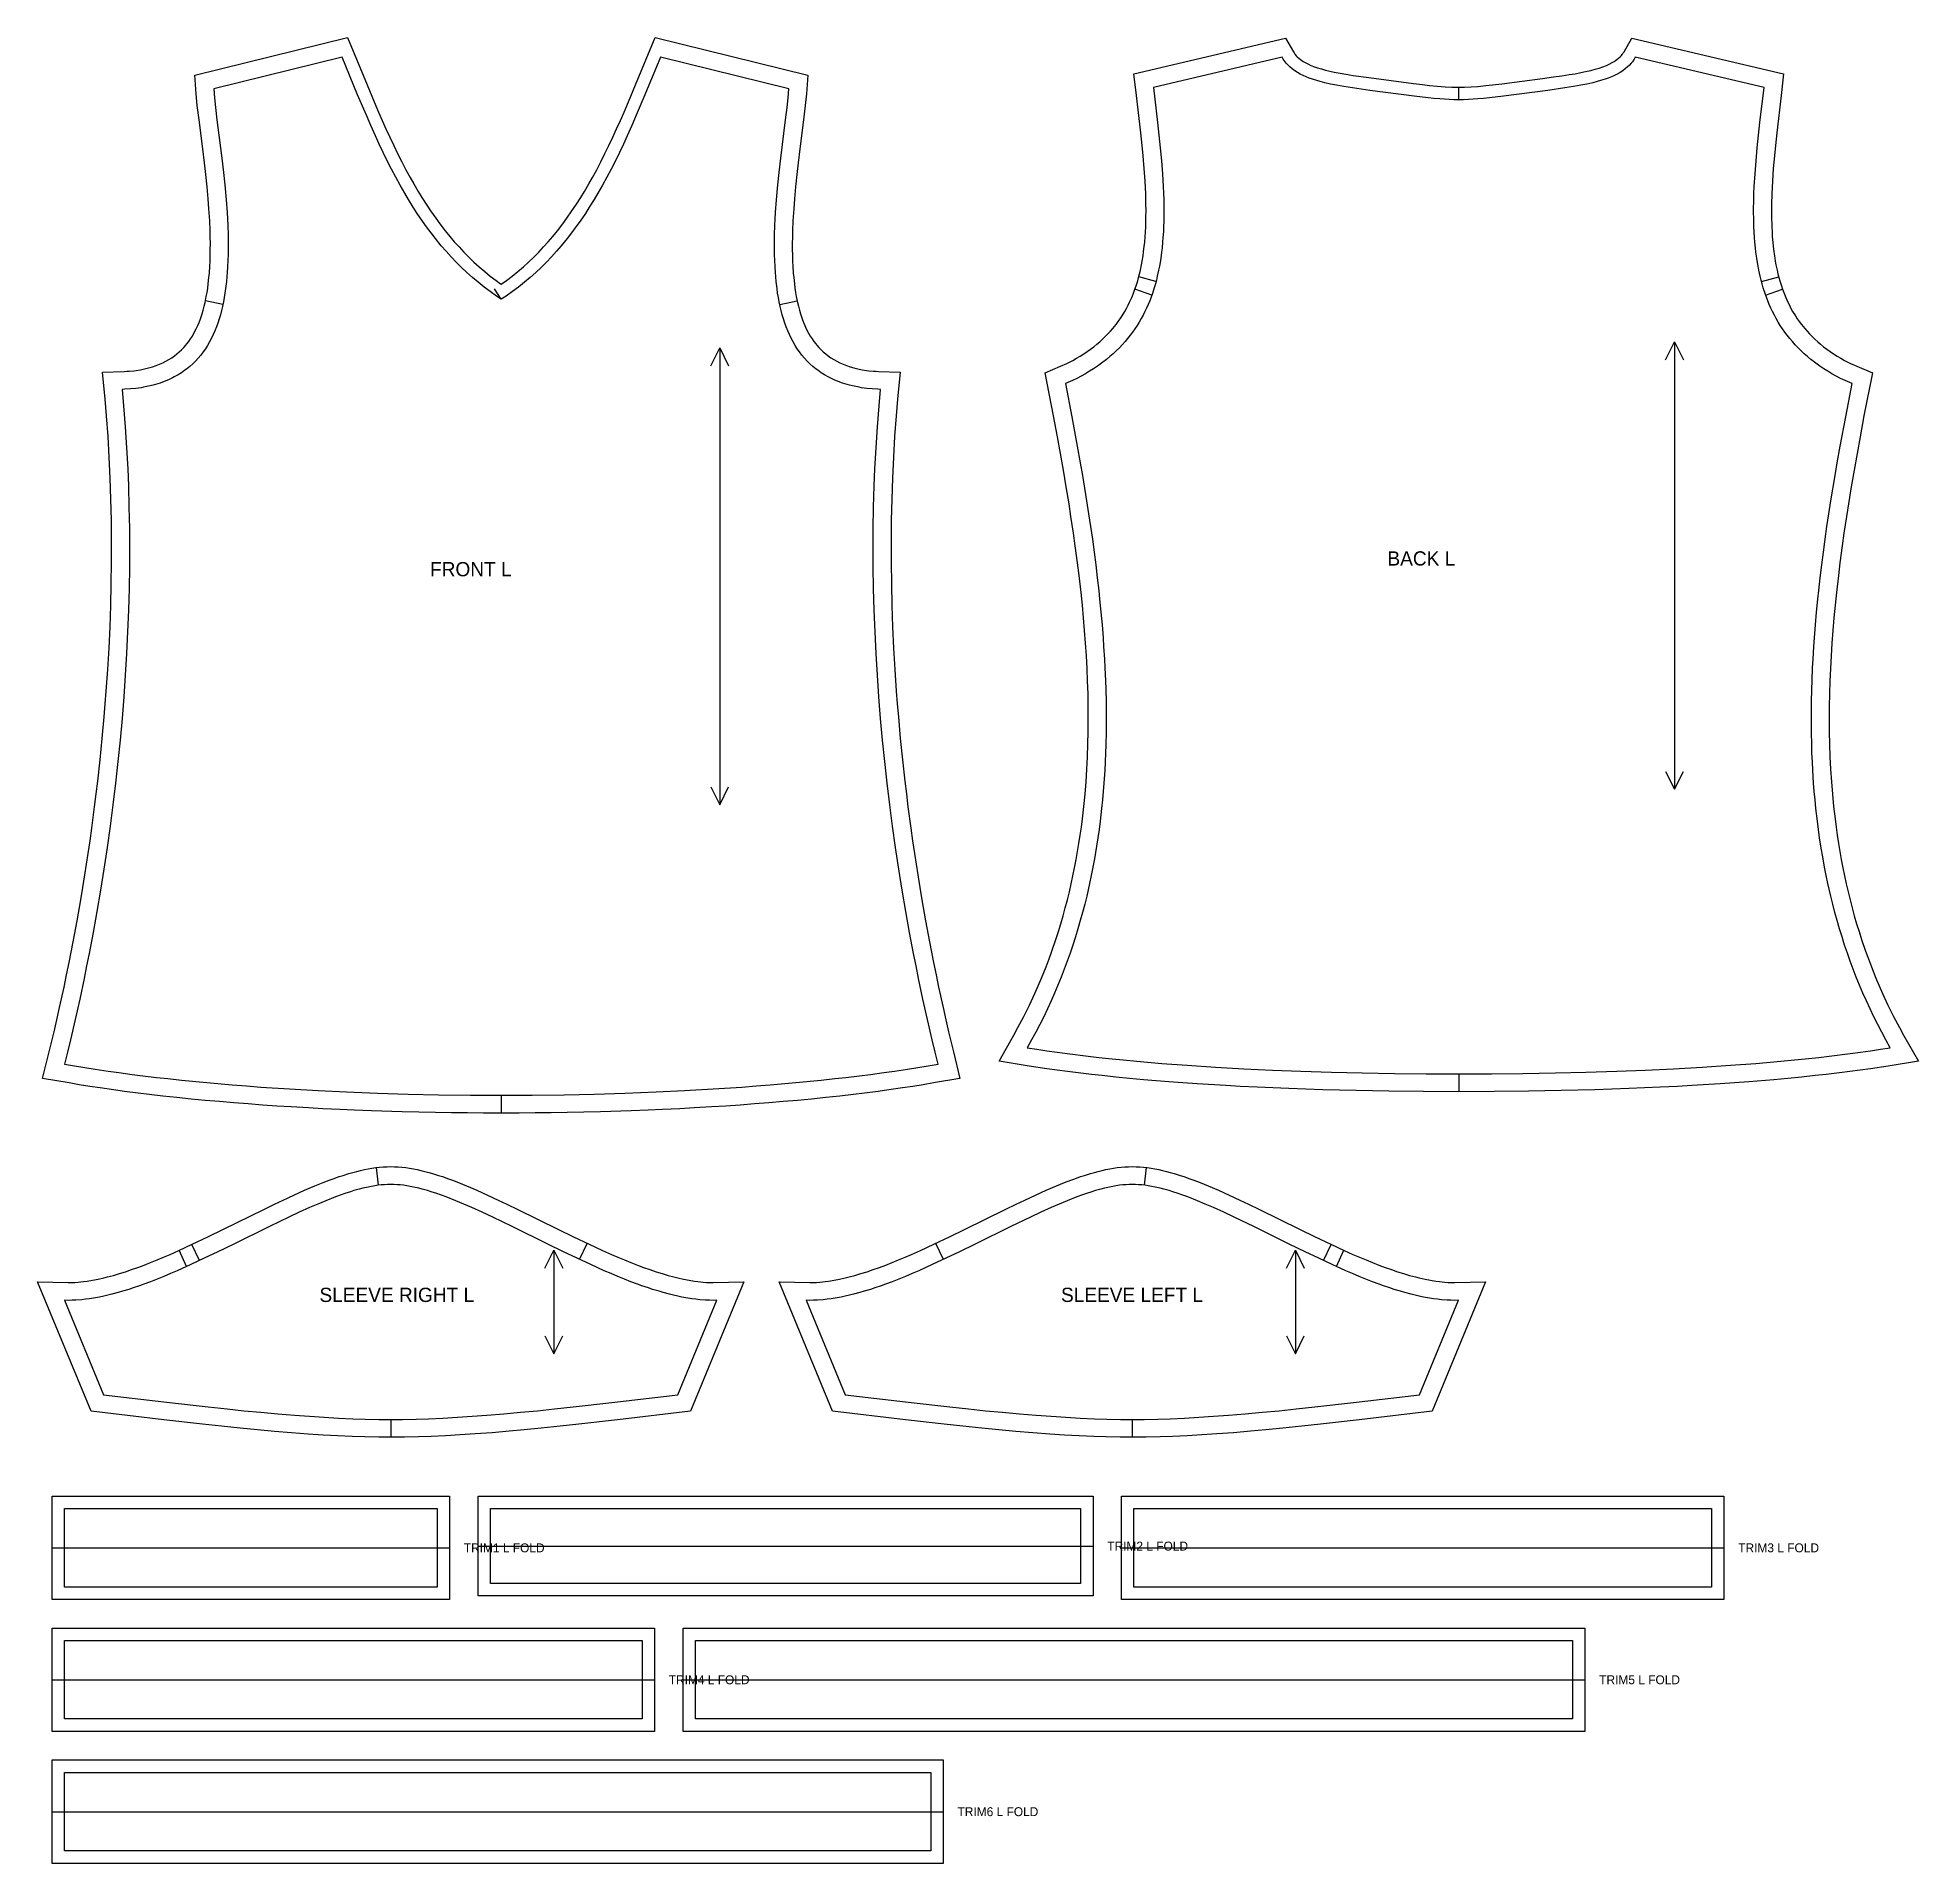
# Model space of a CAD drawing. Extents: x 20 to 1075, y 28 to 1052.
import ezdxf

# ---------------------------------------------------------------- set-up
doc = ezdxf.new("R2010")
doc.units = 0
for name, color, linetype in [('CUT', 7, 'CONTINUOUS'), ('FOLD', 6, 'CONTINUOUS'), ('GRAIN', 3, 'CONTINUOUS'), ('NOTCH', 1, 'CONTINUOUS'), ('SEW', 5, 'CONTINUOUS'), ('TEXT', 2, 'CONTINUOUS')]:
    doc.layers.add(name, color=color, linetype=linetype)

msp = doc.modelspace()

# ---------------------------------------------------------------- linework, layer by layer
at = {"layer": 'CUT'}
for points in [[(280.048, 913.857), (282.987, 915.973), (286.223, 918.442), (289.367, 920.988), (292.421, 923.607), (295.387, 926.296), (298.268, 929.054), (301.066, 931.877), (303.784, 934.764), (306.424, 937.713), (308.991, 940.722), (311.486, 943.789), (314.508, 947.701), (316.851, 950.891), (319.693, 954.952), (321.9, 958.256), (324.579, 962.453), (326.663, 965.862), (329.197, 970.183), (331.171, 973.686), (333.577, 978.118), (335.918, 982.606), (338.202, 987.145), (340.432, 991.731), (342.613, 996.358), (344.752, 1001.024), (346.853, 1005.721), (348.921, 1010.446), (351.367, 1016.145), (355.38, 1025.692), (366.39, 1052.198), (452.045, 1031.155), (451.233, 1020.626), (450.591, 1014.077), (449.64, 1006.006), (447.577, 989.894), (446.608, 982.049), (445.838, 975.362), (445.128, 968.575), (444.502, 961.722), (444.077, 956.216), (443.66, 949.339), (443.431, 943.866), (443.328, 939.791), (443.294, 937.094), (443.3, 933.085), (443.342, 930.44), (443.469, 926.521), (443.596, 923.945), (443.854, 920.143), (444.073, 917.653), (444.475, 913.993), (444.793, 911.607), (445.152, 909.266), (445.554, 906.974), (446.236, 903.631), (446.746, 901.471), (447.301, 899.367), (447.901, 897.321), (448.886, 894.367), (449.6, 892.476), (450.36, 890.649), (451.168, 888.886), (452.468, 886.363), (453.395, 884.763), (454.371, 883.227), (455.398, 881.754), (456.477, 880.343), (457.036, 879.66), (458.198, 878.34), (459.418, 877.077), (460.701, 875.872), (462.05, 874.722), (463.468, 873.626), (464.962, 872.585), (466.536, 871.599), (468.194, 870.667), (469.94, 869.793), (471.78, 868.977), (473.717, 868.224), (475.755, 867.534), (477.896, 866.914), (480.143, 866.366), (482.499, 865.896), (484.964, 865.507), (486.238, 865.344), (488.869, 865.088), (490.226, 864.995), (491.61, 864.926), (503.77, 864.554), (502.333, 849.339), (501.548, 840.122), (500.704, 828.529), (500.008, 816.863), (499.46, 805.131), (499.058, 793.34), (498.798, 781.497), (498.681, 769.607), (498.703, 757.679), (498.863, 745.716), (499.158, 733.727), (499.587, 721.715), (500.148, 709.687), (500.838, 697.649), (501.656, 685.605), (502.208, 678.379), (502.804, 671.153), (503.896, 659.118), (505.109, 647.094), (506.442, 635.089), (507.298, 627.896), (508.196, 620.713), (509.784, 608.765), (510.791, 601.614), (511.838, 594.476), (513.672, 582.614), (514.824, 575.52), (516.015, 568.445), (518.084, 556.697), (520.257, 545.011), (522.531, 533.393), (523.944, 526.457), (525.392, 519.55), (527.883, 508.104), (529.423, 501.279), (530.997, 494.488), (533.694, 483.248), (537.382, 468.375), (522.565, 465.771), (516.793, 464.807), (510.946, 463.878), (505.03, 462.981), (497.543, 461.906), (491.487, 461.083), (483.84, 460.098), (477.665, 459.344), (469.884, 458.445), (462.038, 457.593), (454.138, 456.787), (446.189, 456.025), (438.201, 455.308), (430.179, 454.633), (422.132, 454.001), (414.067, 453.409), (405.991, 452.859), (397.912, 452.348), (388.223, 451.786), (380.163, 451.359), (370.517, 450.895), (362.51, 450.548), (352.951, 450.178), (335.608, 449.625), (326.272, 449.39), (317.042, 449.199), (307.931, 449.052), (298.956, 448.947), (290.131, 448.883), (280.052, 448.857), (269.964, 448.883), (261.14, 448.947), (252.164, 449.052), (243.054, 449.199), (233.823, 449.39), (224.487, 449.625), (207.144, 450.178), (197.585, 450.548), (189.579, 450.895), (179.933, 451.359), (171.872, 451.786), (162.183, 452.348), (154.104, 452.859), (146.029, 453.409), (137.964, 454.001), (129.917, 454.633), (121.895, 455.308), (113.906, 456.025), (105.958, 456.787), (98.057, 457.593), (90.212, 458.445), (82.43, 459.344), (76.256, 460.098), (68.609, 461.083), (62.552, 461.906), (55.066, 462.981), (49.15, 463.878), (43.303, 464.807), (37.531, 465.771), (22.713, 468.375), (26.401, 483.248), (29.098, 494.488), (30.673, 501.279), (32.213, 508.104), (34.704, 519.55), (36.152, 526.457), (37.565, 533.393), (39.839, 545.011), (42.012, 556.697), (44.081, 568.445), (45.272, 575.52), (46.424, 582.614), (48.257, 594.476), (49.305, 601.614), (50.312, 608.765), (51.9, 620.713), (52.798, 627.896), (53.654, 635.089), (54.986, 647.094), (56.2, 659.118), (57.292, 671.153), (57.888, 678.379), (58.439, 685.605), (59.258, 697.649), (59.948, 709.687), (60.509, 721.715), (60.938, 733.727), (61.233, 745.716), (61.393, 757.679), (61.415, 769.607), (61.297, 781.497), (61.038, 793.34), (60.635, 805.131), (60.087, 816.863), (59.392, 828.529), (58.547, 840.122), (57.763, 849.339), (56.326, 864.554), (68.485, 864.926), (69.87, 864.995), (71.227, 865.088), (73.858, 865.344), (75.132, 865.507), (77.597, 865.896), (79.952, 866.366), (82.2, 866.914), (84.341, 867.534), (86.379, 868.224), (88.316, 868.977), (90.155, 869.793), (91.902, 870.667), (93.56, 871.599), (95.133, 872.585), (96.627, 873.626), (98.046, 874.722), (99.395, 875.872), (100.677, 877.077), (101.898, 878.34), (103.059, 879.66), (103.619, 880.343), (104.698, 881.754), (105.725, 883.227), (106.701, 884.763), (107.628, 886.363), (108.928, 888.886), (109.735, 890.649), (110.496, 892.476), (111.21, 894.367), (112.195, 897.321), (112.795, 899.367), (113.349, 901.471), (113.859, 903.631), (114.542, 906.974), (114.943, 909.266), (115.303, 911.607), (115.621, 913.993), (116.022, 917.653), (116.241, 920.143), (116.5, 923.945), (116.627, 926.521), (116.753, 930.44), (116.796, 933.085), (116.801, 937.094), (116.768, 939.791), (116.664, 943.866), (116.436, 949.339), (116.019, 956.216), (115.594, 961.722), (114.968, 968.575), (114.258, 975.362), (113.488, 982.049), (112.518, 989.894), (110.456, 1006.006), (109.505, 1014.077), (108.863, 1020.626), (108.05, 1031.155), (193.705, 1052.198), (204.716, 1025.692), (208.729, 1016.145), (211.175, 1010.446), (213.243, 1005.721), (215.344, 1001.024), (217.482, 996.358), (219.664, 991.731), (221.894, 987.145), (224.177, 982.606), (226.519, 978.118), (228.925, 973.686), (230.899, 970.183), (233.433, 965.862), (235.516, 962.453), (238.196, 958.256), (240.402, 954.952), (243.244, 950.891), (245.588, 947.701), (248.61, 943.789), (251.105, 940.722), (253.671, 937.713), (256.312, 934.764), (259.03, 931.877), (261.828, 929.054), (264.709, 926.296), (267.675, 923.607), (270.728, 920.988), (273.872, 918.442), (277.109, 915.973), (279.599, 914.172)], [(817.183, 1024.335), (820.365, 1024.384), (824.155, 1024.558), (827.936, 1024.834), (832.361, 1025.256), (836.182, 1025.682), (841.338, 1026.313), (864.122, 1029.284), (870.297, 1030.114), (875.079, 1030.794), (879.13, 1031.416), (882.452, 1031.974), (885.704, 1032.577), (888.24, 1033.1), (891.31, 1033.811), (893.669, 1034.432), (895.927, 1035.106), (898.068, 1035.836), (900.08, 1036.624), (901.495, 1037.255), (903.245, 1038.15), (904.451, 1038.86), (905.91, 1039.86), (906.894, 1040.649), (907.784, 1041.474), (908.328, 1042.046), (909.072, 1042.942), (909.523, 1043.57), (909.941, 1044.227), (914.335, 1051.892), (999.406, 1031.862), (998.022, 1019.656), (995.598, 998.83), (994.838, 991.756), (994.259, 985.837), (993.649, 978.726), (993.159, 971.631), (992.813, 964.579), (992.653, 958.754), (992.619, 955.29), (992.636, 951.852), (992.786, 946.191), (992.953, 942.842), (993.098, 940.631), (993.37, 937.349), (993.588, 935.185), (993.972, 931.979), (994.268, 929.868), (994.773, 926.745), (995.152, 924.692), (995.786, 921.659), (996.254, 919.667), (996.758, 917.702), (997.3, 915.762), (998.186, 912.901), (998.826, 911.026), (999.864, 908.264), (1000.609, 906.455), (1001.808, 903.791), (1002.663, 902.047), (1003.565, 900.329), (1004.515, 898.635), (1006.033, 896.141), (1007.109, 894.509), (1008.237, 892.9), (1009.421, 891.315), (1011.302, 888.981), (1012.629, 887.454), (1014.017, 885.951), (1015.467, 884.471), (1016.981, 883.015), (1018.56, 881.584), (1020.206, 880.178), (1021.92, 878.798), (1023.703, 877.446), (1025.556, 876.123), (1027.481, 874.83), (1029.478, 873.569), (1031.546, 872.342), (1033.688, 871.151), (1037.036, 869.437), (1040.546, 867.818), (1049.25, 864.089), (1044.535, 839.947), (1042.342, 828.302), (1040.632, 818.948), (1038.972, 809.563), (1037.367, 800.151), (1035.826, 790.715), (1034.716, 783.624), (1033.305, 774.155), (1032.301, 767.044), (1031.043, 757.553), (1030.162, 750.43), (1029.079, 740.927), (1028.339, 733.8), (1027.665, 726.673), (1027.059, 719.548), (1026.524, 712.427), (1026.065, 705.311), (1025.683, 698.203), (1025.382, 691.102), (1025.166, 684.011), (1025.037, 676.931), (1024.997, 669.863), (1025.052, 662.81), (1025.202, 655.772), (1025.452, 648.751), (1025.805, 641.747), (1026.263, 634.764), (1026.829, 627.8), (1027.507, 620.859), (1028.299, 613.941), (1028.893, 609.343), (1029.539, 604.756), (1030.24, 600.18), (1030.996, 595.617), (1031.807, 591.065), (1032.675, 586.527), (1033.6, 582.001), (1034.584, 577.488), (1035.628, 572.99), (1036.732, 568.505), (1037.897, 564.035), (1039.123, 559.579), (1040.413, 555.138), (1041.767, 550.713), (1043.186, 546.303), (1045.437, 539.718), (1047.022, 535.349), (1048.674, 530.997), (1051.283, 524.5), (1053.11, 520.192), (1055.008, 515.901), (1057.991, 509.5), (1061.139, 503.141), (1064.457, 496.827), (1066.764, 492.642), (1075.062, 478.02), (1058.109, 475.272), (1048.231, 473.775), (1042.474, 472.967), (1036.64, 472.191), (1030.734, 471.448), (1023.258, 470.562), (1017.208, 469.889), (1009.565, 469.089), (1001.843, 468.334), (994.049, 467.624), (979.87, 466.455), (971.925, 465.863), (963.942, 465.311), (947.902, 464.322), (939.861, 463.883), (930.212, 463.403), (912.567, 462.648), (902.995, 462.301), (893.482, 461.998), (874.69, 461.513), (856.319, 461.179), (837.038, 460.968), (817.185, 460.896), (797.327, 460.968), (778.047, 461.179), (759.675, 461.513), (740.884, 461.998), (731.37, 462.301), (721.799, 462.648), (704.154, 463.403), (694.504, 463.883), (686.464, 464.322), (670.423, 465.311), (662.44, 465.863), (654.495, 466.455), (640.316, 467.624), (632.522, 468.334), (624.8, 469.089), (617.157, 469.889), (611.107, 470.562), (603.631, 471.448), (597.725, 472.191), (591.892, 472.967), (586.134, 473.775), (576.256, 475.272), (559.303, 478.02), (567.601, 492.642), (569.908, 496.827), (573.226, 503.141), (576.375, 509.5), (579.357, 515.901), (581.255, 520.192), (583.082, 524.5), (585.691, 530.997), (587.343, 535.349), (588.928, 539.718), (591.179, 546.303), (592.598, 550.713), (593.952, 555.138), (595.242, 559.579), (596.469, 564.035), (597.634, 568.505), (598.737, 572.99), (599.781, 577.488), (600.765, 582.001), (601.69, 586.527), (602.558, 591.065), (603.37, 595.617), (604.125, 600.18), (604.826, 604.756), (605.472, 609.343), (606.066, 613.941), (606.858, 620.859), (607.536, 627.8), (608.103, 634.764), (608.561, 641.747), (608.913, 648.751), (609.163, 655.772), (609.314, 662.81), (609.368, 669.863), (609.329, 676.931), (609.199, 684.011), (608.983, 691.102), (608.682, 698.203), (608.3, 705.311), (607.841, 712.427), (607.307, 719.548), (606.701, 726.673), (606.026, 733.8), (605.286, 740.927), (604.203, 750.43), (603.323, 757.553), (602.064, 767.044), (601.06, 774.155), (599.649, 783.624), (598.539, 790.715), (596.998, 800.151), (595.394, 809.563), (593.733, 818.948), (592.023, 828.302), (589.83, 839.947), (585.116, 864.089), (593.819, 867.818), (597.33, 869.437), (600.678, 871.151), (602.819, 872.342), (604.888, 873.569), (606.884, 874.83), (608.809, 876.123), (610.662, 877.446), (612.446, 878.798), (614.159, 880.178), (615.805, 881.584), (617.384, 883.015), (618.898, 884.471), (620.348, 885.951), (621.736, 887.454), (623.063, 888.981), (624.944, 891.315), (626.128, 892.9), (627.257, 894.509), (628.332, 896.141), (629.85, 898.635), (630.8, 900.329), (631.702, 902.047), (632.558, 903.791), (633.757, 906.455), (634.501, 908.264), (635.539, 911.026), (636.179, 912.901), (637.065, 915.762), (637.607, 917.702), (638.111, 919.667), (638.579, 921.659), (639.213, 924.692), (639.592, 926.745), (640.097, 929.868), (640.393, 931.979), (640.778, 935.185), (640.995, 937.349), (641.267, 940.631), (641.413, 942.842), (641.58, 946.191), (641.729, 951.852), (641.746, 955.29), (641.713, 958.754), (641.553, 964.579), (641.206, 971.631), (640.716, 978.726), (640.107, 985.837), (639.527, 991.756), (638.768, 998.83), (636.343, 1019.656), (634.959, 1031.862), (720.03, 1051.892), (724.425, 1044.227), (724.842, 1043.57), (725.293, 1042.942), (726.038, 1042.046), (726.581, 1041.474), (727.471, 1040.649), (728.455, 1039.86), (729.915, 1038.86), (731.12, 1038.15), (732.871, 1037.255), (734.285, 1036.624), (736.297, 1035.836), (737.892, 1035.283), (740.122, 1034.595), (742.457, 1033.961), (744.882, 1033.376), (747.385, 1032.834), (750.603, 1032.209), (753.899, 1031.635), (757.93, 1030.996), (766.812, 1029.741), (791.726, 1026.478), (796.901, 1025.834), (800.734, 1025.392), (805.168, 1024.945), (809.58, 1024.598), (813.367, 1024.405), (816.543, 1024.337)], [(218.028, 267), (211.276, 267.047), (203.413, 267.212), (196.409, 267.447), (188.281, 267.811), (180.041, 268.268), (171.708, 268.812), (162.249, 269.515), (152.725, 270.305), (143.167, 271.169), (133.602, 272.096), (123.002, 273.187), (112.468, 274.325), (90.744, 276.8), (49.864, 281.636), (19.899, 354.253), (37.123, 353.838), (38.958, 353.862), (40.828, 353.94), (42.733, 354.072), (45.655, 354.368), (47.645, 354.63), (50.691, 355.12), (53.808, 355.722), (56.991, 356.432), (59.149, 356.965), (62.437, 357.848), (65.783, 358.83), (69.184, 359.905), (72.635, 361.069), (76.134, 362.317), (79.677, 363.644), (83.26, 365.044), (86.879, 366.513), (90.531, 368.044), (94.213, 369.633), (99.16, 371.832), (106.646, 375.276), (115.443, 379.461), (124.264, 383.76), (146.751, 394.848), (152.882, 397.821), (157.735, 400.134), (163.729, 402.924), (169.637, 405.576), (175.453, 408.067), (180.039, 409.927), (183.44, 411.236), (185.689, 412.064), (189.036, 413.236), (191.249, 413.968), (194.546, 414.987), (196.728, 415.61), (198.898, 416.187), (201.057, 416.715), (203.206, 417.191), (205.345, 417.613), (207.476, 417.979), (209.599, 418.286), (211.714, 418.53), (213.822, 418.709), (215.923, 418.819), (217.927, 418.856), (220.112, 418.819), (222.213, 418.709), (224.321, 418.53), (226.436, 418.286), (228.559, 417.979), (230.69, 417.613), (232.829, 417.191), (234.978, 416.715), (237.137, 416.187), (239.308, 415.61), (241.49, 414.987), (244.786, 413.968), (247, 413.236), (250.346, 412.064), (252.595, 411.236), (255.996, 409.927), (260.582, 408.067), (266.398, 405.576), (272.306, 402.924), (278.3, 400.134), (283.153, 397.821), (289.284, 394.848), (311.771, 383.76), (320.592, 379.461), (329.389, 375.276), (336.875, 371.832), (341.823, 369.633), (345.504, 368.044), (349.156, 366.513), (352.775, 365.044), (356.358, 363.644), (359.901, 362.317), (363.4, 361.069), (366.852, 359.905), (370.252, 358.83), (373.598, 357.848), (376.886, 356.965), (379.044, 356.432), (382.227, 355.722), (385.344, 355.12), (388.39, 354.63), (390.38, 354.368), (393.302, 354.072), (395.207, 353.94), (397.078, 353.862), (398.912, 353.838), (416.136, 354.253), (386.171, 281.636), (345.292, 276.8), (323.567, 274.325), (313.034, 273.187), (302.433, 272.096), (292.868, 271.169), (284.371, 270.397), (274.842, 269.599), (265.374, 268.885), (257.031, 268.332), (248.778, 267.863), (240.635, 267.487), (233.616, 267.241), (225.733, 267.062), (218.972, 267.001)], [(634.063, 267), (627.312, 267.047), (619.448, 267.212), (612.444, 267.447), (604.316, 267.811), (596.076, 268.268), (587.744, 268.812), (578.284, 269.515), (568.761, 270.305), (559.202, 271.169), (549.637, 272.096), (539.037, 273.187), (528.503, 274.325), (506.779, 276.8), (465.9, 281.636), (435.934, 354.253), (453.158, 353.838), (454.993, 353.862), (456.863, 353.94), (458.768, 354.072), (461.691, 354.368), (463.681, 354.63), (466.727, 355.12), (469.843, 355.722), (473.026, 356.432), (475.184, 356.965), (478.472, 357.848), (481.818, 358.83), (485.219, 359.905), (488.67, 361.069), (492.169, 362.317), (495.712, 363.644), (499.295, 365.044), (502.914, 366.513), (506.567, 368.044), (510.248, 369.633), (515.195, 371.832), (522.681, 375.276), (531.478, 379.461), (540.299, 383.76), (562.786, 394.848), (568.917, 397.821), (573.77, 400.134), (579.764, 402.924), (585.672, 405.576), (591.489, 408.067), (596.075, 409.927), (599.475, 411.236), (601.724, 412.064), (605.071, 413.236), (607.285, 413.968), (610.581, 414.987), (612.763, 415.61), (614.933, 416.187), (617.092, 416.715), (619.241, 417.191), (621.381, 417.613), (623.511, 417.979), (625.634, 418.286), (627.749, 418.53), (629.857, 418.709), (631.959, 418.819), (633.962, 418.856), (636.147, 418.819), (638.248, 418.709), (640.357, 418.53), (642.472, 418.286), (644.594, 417.979), (646.725, 417.613), (648.864, 417.191), (651.013, 416.715), (653.173, 416.187), (655.343, 415.61), (657.525, 414.987), (660.821, 413.968), (663.035, 413.236), (666.382, 412.064), (668.63, 411.236), (672.031, 409.927), (676.617, 408.067), (682.434, 405.576), (688.341, 402.924), (694.336, 400.134), (699.189, 397.821), (705.32, 394.848), (727.806, 383.76), (736.628, 379.461), (745.425, 375.276), (752.911, 371.832), (757.858, 369.633), (761.539, 368.044), (765.191, 366.513), (768.811, 365.044), (772.394, 363.644), (775.936, 362.317), (779.435, 361.069), (782.887, 359.905), (786.287, 358.83), (789.633, 357.848), (792.921, 356.965), (795.079, 356.432), (798.263, 355.722), (801.379, 355.12), (804.425, 354.63), (806.415, 354.368), (809.337, 354.072), (811.243, 353.94), (813.113, 353.862), (814.948, 353.838), (832.171, 354.253), (802.206, 281.636), (761.327, 276.8), (739.603, 274.325), (729.069, 273.187), (718.468, 272.096), (708.903, 271.169), (700.406, 270.397), (690.877, 269.599), (681.409, 268.885), (673.066, 268.332), (664.814, 267.863), (656.671, 267.487), (649.651, 267.241), (641.768, 267.062), (635.007, 267.001)], [(28, 234), (251, 234), (251, 176), (28, 176)], [(267, 234), (612, 234), (612, 178), (267, 178)], [(628, 234), (966, 234), (966, 176), (628, 176)], [(28, 160), (366, 160), (366, 102), (28, 102)], [(382, 160), (888, 160), (888, 102), (382, 102)], [(28, 86), (528, 86), (528, 28), (28, 28)]]:
    msp.add_lwpolyline(points, close=True, dxfattribs=at)
at = {"layer": 'FOLD'}
for points in [[(28, 205), (251, 205)], [(267, 206), (612, 206)], [(628, 205), (966, 205)], [(28, 131), (366, 131)], [(382, 131), (888, 131)], [(28, 57), (528, 57)]]:
    msp.add_lwpolyline(points, dxfattribs=at)
at = {"layer": 'GRAIN'}
for points in [[(397.572, 868.12), (402.572, 878.12), (407.572, 868.12)], [(402.572, 878.12), (402.572, 621.903)], [(933.226, 871.491), (938.226, 881.491), (943.226, 871.491)], [(938.226, 881.491), (938.226, 630.572)], [(933.226, 640.572), (938.226, 630.572), (943.226, 640.572)], [(397.572, 631.903), (402.572, 621.903), (407.572, 631.903)], [(304.526, 361.937), (309.526, 371.937), (314.526, 361.937)], [(309.526, 371.937), (309.526, 313.92)], [(720.562, 361.937), (725.562, 371.937), (730.562, 361.937)], [(725.562, 371.937), (725.562, 313.92)], [(304.526, 323.92), (309.526, 313.92), (314.526, 323.92)], [(720.562, 323.92), (725.562, 313.92), (730.562, 323.92)]]:
    msp.add_lwpolyline(points, dxfattribs=at)
at = {"layer": 'NOTCH'}
for points in [[(817.183, 1017.335), (817.16, 1024.335)], [(280.048, 905.408), (276.204, 911.258)], [(644.991, 907.763), (635.548, 911.052)], [(647.343, 915.407), (637.67, 917.944)], [(987.022, 915.407), (996.695, 917.944)], [(989.374, 907.763), (998.818, 911.052)], [(123.846, 902.502), (114.073, 904.619)], [(436.249, 902.502), (446.023, 904.619)], [(817.183, 470.896), (817.185, 460.896)], [(280.048, 458.857), (280.052, 448.857)], [(211.214, 408.409), (209.993, 418.335)], [(640.857, 408.409), (642.077, 418.335)], [(103.453, 362.799), (99.328, 371.909)], [(110.72, 366.142), (106.49, 375.204)], [(323.995, 366.761), (328.243, 375.814)], [(528.076, 366.761), (523.828, 375.814)], [(741.35, 366.142), (745.58, 375.204)], [(748.618, 362.799), (752.742, 371.909)], [(218.018, 277), (218.028, 267)], [(634.053, 277), (634.063, 267)]]:
    msp.add_lwpolyline(points, dxfattribs=at)
at = {"layer": 'SEW'}
for points in [[(280.048, 458.857), (297.387, 458.933), (315.338, 459.17), (332.226, 459.538), (349.433, 460.059), (366.873, 460.742), (382.86, 461.511), (398.911, 462.428), (414.966, 463.499), (422.976, 464.094), (430.964, 464.731), (445.265, 465.982), (459.428, 467.375), (467.22, 468.211), (473.406, 468.912), (481.075, 469.831), (487.153, 470.6), (494.671, 471.604), (500.618, 472.442), (507.957, 473.535), (513.749, 474.445), (519.463, 475.387), (525.096, 476.362), (523.431, 483.126), (521.799, 489.927), (519.153, 501.34), (516.603, 512.844), (514.151, 524.433), (512.727, 531.425), (511.339, 538.443), (509.107, 550.196), (506.98, 562.013), (504.958, 573.889), (503.044, 585.817), (501.24, 597.791), (499.548, 609.806), (497.971, 621.856), (496.509, 633.936), (495.165, 646.04), (493.942, 658.164), (492.84, 670.3), (491.863, 682.446), (491.012, 694.594), (490.29, 706.739), (489.698, 718.877), (489.238, 731.002), (488.913, 743.108), (488.724, 755.19), (488.673, 764.834), (488.735, 776.857), (488.94, 788.839), (489.288, 800.775), (489.672, 810.285), (490.286, 822.12), (491.049, 833.889), (491.965, 845.585), (492.808, 854.885), (491.209, 854.934), (488.089, 855.118), (485.073, 855.413), (482.159, 855.813), (480.741, 856.051), (477.98, 856.603), (475.321, 857.251), (472.762, 857.993), (471.52, 858.398), (469.109, 859.274), (466.796, 860.235), (464.579, 861.281), (463.506, 861.834), (461.43, 863), (459.446, 864.244), (457.553, 865.564), (456.639, 866.251), (454.878, 867.681), (453.203, 869.181), (451.611, 870.751), (450.102, 872.387), (448.673, 874.09), (447.321, 875.857), (446.046, 877.686), (444.845, 879.576), (443.716, 881.525), (442.657, 883.532), (441.667, 885.594), (440.742, 887.711), (439.882, 889.881), (439.084, 892.101), (438.346, 894.37), (437.667, 896.687), (437.044, 899.049), (436.476, 901.455), (435.961, 903.902), (435.497, 906.389), (435.083, 908.913), (434.717, 911.474), (434.252, 915.376), (433.998, 918.017), (433.785, 920.685), (433.612, 923.38), (433.424, 927.466), (433.345, 930.216), (433.29, 934.374), (433.295, 937.165), (433.358, 941.374), (433.542, 947.016), (433.914, 954.088), (434.421, 961.149), (435.176, 969.554), (435.898, 976.459), (436.84, 984.573), (439.569, 1006.063), (440.403, 1012.958), (440.984, 1018.374), (441.427, 1023.466), (369.378, 1041.167), (360.64, 1020.121), (355.757, 1008.618), (353.255, 1002.89), (350.699, 997.19), (348.522, 992.466), (346.296, 987.773), (344.016, 983.114), (341.676, 978.495), (339.27, 973.919), (336.792, 969.392), (334.238, 964.918), (332.135, 961.38), (329.427, 957.013), (327.193, 953.565), (324.313, 949.319), (321.934, 945.974), (319.486, 942.678), (316.966, 939.433), (313.709, 935.453), (311.014, 932.332), (308.238, 929.271), (305.378, 926.27), (302.429, 923.334), (299.391, 920.464), (296.26, 917.664), (293.034, 914.936), (289.71, 912.284), (286.286, 909.711), (282.76, 907.22), (280.048, 905.408), (277.335, 907.22), (273.81, 909.711), (270.386, 912.284), (267.062, 914.936), (263.836, 917.664), (260.705, 920.464), (257.666, 923.334), (254.718, 926.27), (251.857, 929.271), (249.081, 932.332), (246.387, 935.453), (243.13, 939.433), (240.609, 942.678), (238.161, 945.974), (235.783, 949.319), (232.902, 953.565), (230.669, 957.013), (227.961, 961.38), (225.858, 964.918), (223.303, 969.392), (220.826, 973.919), (218.42, 978.495), (216.08, 983.114), (213.799, 987.773), (211.573, 992.466), (209.396, 997.19), (206.841, 1002.89), (204.338, 1008.618), (199.456, 1020.121), (190.718, 1041.167), (118.669, 1023.466), (119.111, 1018.374), (119.693, 1012.958), (120.527, 1006.063), (123.256, 984.573), (124.198, 976.459), (124.92, 969.554), (125.675, 961.149), (126.182, 954.088), (126.554, 947.016), (126.737, 941.374), (126.801, 937.165), (126.805, 934.374), (126.751, 930.216), (126.671, 927.466), (126.484, 923.38), (126.311, 920.685), (126.098, 918.017), (125.843, 915.376), (125.379, 911.474), (125.013, 908.913), (124.598, 906.389), (124.134, 903.902), (123.62, 901.455), (123.052, 899.049), (122.429, 896.687), (121.75, 894.37), (121.012, 892.101), (120.214, 889.881), (119.354, 887.711), (118.429, 885.594), (117.438, 883.532), (116.379, 881.525), (115.25, 879.576), (114.049, 877.686), (112.774, 875.857), (111.423, 874.09), (109.994, 872.387), (108.484, 870.751), (106.893, 869.181), (105.218, 867.681), (103.457, 866.251), (102.543, 865.564), (100.65, 864.244), (98.666, 863), (96.59, 861.834), (95.517, 861.281), (93.3, 860.235), (90.987, 859.274), (88.576, 858.398), (87.334, 857.993), (84.775, 857.251), (82.116, 856.603), (79.355, 856.051), (77.937, 855.813), (75.023, 855.413), (72.006, 855.118), (68.887, 854.934), (67.288, 854.885), (68.131, 845.585), (69.047, 833.889), (69.81, 822.12), (70.423, 810.285), (70.808, 800.775), (71.156, 788.839), (71.361, 776.857), (71.423, 764.834), (71.371, 755.19), (71.183, 743.108), (70.857, 731.002), (70.398, 718.877), (69.806, 706.739), (69.083, 694.594), (68.232, 682.446), (67.255, 670.3), (66.154, 658.164), (64.931, 646.04), (63.587, 633.936), (62.125, 621.856), (60.547, 609.806), (58.855, 597.791), (57.051, 585.817), (55.138, 573.889), (53.116, 562.013), (50.988, 550.196), (48.757, 538.443), (47.369, 531.425), (45.945, 524.433), (43.492, 512.844), (40.942, 501.34), (38.297, 489.927), (36.665, 483.126), (35, 476.362), (40.633, 475.387), (46.347, 474.445), (52.138, 473.535), (59.478, 472.442), (65.424, 471.604), (72.943, 470.6), (79.021, 469.831), (86.689, 468.912), (92.876, 468.211), (100.668, 467.375), (114.83, 465.982), (129.131, 464.731), (137.12, 464.094), (145.13, 463.499), (161.184, 462.428), (177.235, 461.511), (193.223, 460.742), (210.663, 460.059), (227.87, 459.538), (244.757, 459.17), (262.709, 458.933)], [(817.183, 470.896), (835.519, 470.958), (853.172, 471.136), (871.389, 471.445), (888.474, 471.858), (905.825, 472.406), (921.749, 473.031), (937.738, 473.787), (953.722, 474.681), (969.626, 475.724), (983.811, 476.797), (997.82, 478.003), (1005.507, 478.733), (1011.598, 479.349), (1019.134, 480.16), (1025.093, 480.842), (1036.805, 482.297), (1042.548, 483.071), (1048.21, 483.877), (1053.786, 484.716), (1059.27, 485.588), (1056.844, 489.903), (1054.498, 494.24), (1052.231, 498.597), (1050.042, 502.973), (1047.93, 507.369), (1045.894, 511.784), (1043.933, 516.217), (1042.046, 520.668), (1040.233, 525.136), (1038.491, 529.621), (1036.82, 534.122), (1035.22, 538.639), (1033.689, 543.172), (1032.226, 547.719), (1030.83, 552.281), (1029.501, 556.857), (1028.237, 561.447), (1027.038, 566.05), (1025.902, 570.665), (1024.315, 577.612), (1023.333, 582.258), (1022.412, 586.916), (1021.549, 591.584), (1020.365, 598.607), (1019.646, 603.301), (1018.983, 608.005), (1018.374, 612.719), (1017.563, 619.805), (1017.087, 624.539), (1016.663, 629.282), (1016.289, 634.032), (1015.821, 641.17), (1015.569, 645.936), (1015.365, 650.709), (1015.206, 655.488), (1015.053, 662.665), (1015.005, 667.456), (1015.014, 674.651), (1015.071, 679.451), (1015.233, 686.659), (1015.389, 691.467), (1015.695, 698.683), (1015.944, 703.496), (1016.385, 710.717), (1016.721, 715.532), (1017.288, 722.754), (1017.925, 729.975), (1018.631, 737.194), (1019.137, 742.004), (1019.949, 749.214), (1020.82, 756.419), (1021.747, 763.615), (1022.727, 770.801), (1023.756, 777.977), (1024.832, 785.14), (1025.951, 792.29), (1028.304, 806.541), (1029.532, 813.64), (1031.216, 823.074), (1034.268, 839.49), (1037.874, 858.084), (1033.938, 859.835), (1031.406, 861.066), (1028.948, 862.345), (1026.565, 863.671), (1024.257, 865.04), (1022.022, 866.451), (1019.862, 867.902), (1016.761, 870.15), (1014.784, 871.695), (1012.879, 873.274), (1011.046, 874.887), (1009.284, 876.532), (1007.591, 878.209), (1005.967, 879.917), (1004.411, 881.654), (1002.922, 883.42), (1001.497, 885.214), (1000.137, 887.036), (998.84, 888.885), (997.604, 890.76), (996.429, 892.661), (995.313, 894.586), (994.254, 896.537), (993.252, 898.511), (992.305, 900.509), (991.411, 902.53), (990.57, 904.574), (989.779, 906.64), (989.038, 908.727), (988.017, 911.898), (987.393, 914.037), (986.815, 916.196), (986.28, 918.374), (985.557, 921.676), (985.125, 923.9), (984.732, 926.14), (984.377, 928.398), (983.912, 931.813), (983.646, 934.109), (983.309, 937.579), (983.124, 939.908), (982.904, 943.425), (982.794, 945.784), (982.68, 949.342), (982.619, 955.315), (982.705, 961.331), (982.82, 964.956), (982.978, 968.589), (983.411, 975.866), (983.977, 983.136), (984.648, 990.376), (985.397, 997.559), (986.196, 1004.663), (988.472, 1024.163), (916.255, 1041.167), (915.646, 1040.142), (914.639, 1038.699), (913.91, 1037.795), (912.733, 1036.523), (911.896, 1035.728), (910.568, 1034.61), (909.157, 1033.577), (907.669, 1032.622), (906.11, 1031.74), (904.485, 1030.926), (902.8, 1030.174), (901.06, 1029.48), (899.27, 1028.837), (896.812, 1028.054), (894.922, 1027.517), (892.348, 1026.858), (889.058, 1026.116), (885.702, 1025.45), (881.614, 1024.729), (876.792, 1023.971), (867.105, 1022.618), (842.216, 1019.368), (834.393, 1018.434), (831.137, 1018.097), (827.869, 1017.805), (825.238, 1017.612), (822.584, 1017.464), (819.902, 1017.369), (817.183, 1017.335), (814.464, 1017.369), (811.781, 1017.464), (809.127, 1017.612), (806.496, 1017.805), (803.228, 1018.097), (799.972, 1018.434), (792.149, 1019.368), (767.26, 1022.618), (757.573, 1023.971), (752.751, 1024.729), (748.663, 1025.45), (745.308, 1026.116), (742.017, 1026.858), (739.443, 1027.517), (737.553, 1028.054), (735.096, 1028.837), (733.305, 1029.48), (731.565, 1030.174), (729.88, 1030.926), (728.255, 1031.74), (726.696, 1032.622), (725.209, 1033.577), (723.798, 1034.61), (722.469, 1035.728), (721.632, 1036.523), (720.456, 1037.795), (719.726, 1038.699), (718.72, 1040.142), (718.11, 1041.167), (645.893, 1024.163), (648.17, 1004.663), (648.968, 997.559), (649.717, 990.376), (650.388, 983.136), (650.954, 975.866), (651.387, 968.589), (651.545, 964.956), (651.66, 961.331), (651.746, 955.315), (651.685, 949.342), (651.571, 945.784), (651.461, 943.425), (651.241, 939.908), (651.056, 937.579), (650.719, 934.109), (650.453, 931.813), (649.989, 928.398), (649.633, 926.14), (649.241, 923.9), (648.809, 921.676), (648.085, 918.374), (647.55, 916.196), (646.972, 914.037), (646.349, 911.898), (645.327, 908.727), (644.586, 906.64), (643.795, 904.574), (642.954, 902.53), (642.06, 900.509), (641.113, 898.511), (640.111, 896.537), (639.053, 894.586), (637.936, 892.661), (636.761, 890.76), (635.525, 888.885), (634.228, 887.036), (632.868, 885.214), (631.444, 883.42), (629.954, 881.654), (628.398, 879.917), (626.774, 878.209), (625.081, 876.532), (623.319, 874.887), (621.486, 873.274), (619.581, 871.695), (617.605, 870.15), (614.503, 867.902), (612.343, 866.451), (610.109, 865.04), (607.8, 863.671), (605.417, 862.345), (602.959, 861.066), (600.427, 859.835), (596.491, 858.084), (600.097, 839.49), (603.149, 823.074), (604.833, 813.64), (606.061, 806.541), (608.415, 792.29), (609.533, 785.14), (610.609, 777.977), (611.638, 770.801), (612.618, 763.615), (613.545, 756.419), (614.416, 749.214), (615.228, 742.004), (615.734, 737.194), (616.44, 729.975), (617.078, 722.754), (617.644, 715.532), (617.981, 710.717), (618.421, 703.496), (618.671, 698.683), (618.976, 691.467), (619.133, 686.659), (619.294, 679.451), (619.352, 674.651), (619.36, 667.456), (619.313, 662.665), (619.159, 655.488), (619, 650.709), (618.796, 645.936), (618.544, 641.17), (618.076, 634.032), (617.702, 629.282), (617.278, 624.539), (616.803, 619.805), (615.991, 612.719), (615.383, 608.005), (614.719, 603.301), (614.001, 598.607), (612.816, 591.584), (611.954, 586.916), (611.032, 582.258), (610.05, 577.612), (608.463, 570.665), (607.327, 566.05), (606.128, 561.447), (604.864, 556.857), (603.535, 552.281), (602.139, 547.719), (600.676, 543.172), (599.145, 538.639), (597.545, 534.122), (595.874, 529.621), (594.133, 525.136), (592.319, 520.668), (590.432, 516.217), (588.471, 511.784), (586.435, 507.369), (584.323, 502.973), (582.134, 498.597), (579.867, 494.24), (577.521, 489.903), (575.096, 485.588), (580.58, 484.716), (586.155, 483.877), (591.817, 483.071), (597.561, 482.297), (609.273, 480.842), (615.231, 480.16), (622.767, 479.349), (628.859, 478.733), (636.545, 478.003), (650.554, 476.797), (664.739, 475.724), (680.643, 474.681), (696.627, 473.787), (712.617, 473.031), (728.54, 472.406), (745.891, 471.858), (762.976, 471.445), (781.193, 471.136), (798.846, 470.958)], [(218.018, 277), (224.621, 277.046), (232.344, 277.208), (239.237, 277.439), (247.251, 277.798), (255.39, 278.25), (263.632, 278.788), (271.956, 279.402), (281.393, 280.176), (290.878, 281.027), (300.383, 281.942), (309.878, 282.91), (320.38, 284.035), (342.097, 286.495), (379.168, 290.88), (401.035, 343.874), (398.93, 343.838), (396.803, 343.866), (394.654, 343.955), (391.391, 344.202), (389.189, 344.439), (386.968, 344.732), (384.727, 345.079), (381.329, 345.7), (379.04, 346.177), (376.733, 346.703), (374.409, 347.276), (370.89, 348.222), (368.524, 348.907), (364.945, 350.012), (362.54, 350.798), (358.906, 352.048), (356.466, 352.925), (352.783, 354.305), (349.074, 355.754), (345.341, 357.269), (341.587, 358.843), (337.815, 360.472), (330.229, 363.868), (322.607, 367.415), (314.976, 371.069), (306.097, 375.406), (286.12, 385.263), (275.222, 390.528), (269.312, 393.294), (263.519, 395.916), (258.977, 397.892), (254.522, 399.746), (249.082, 401.873), (245.89, 403.038), (243.792, 403.765), (240.692, 404.776), (238.657, 405.396), (235.653, 406.24), (233.683, 406.743), (230.777, 407.404), (228.872, 407.78), (226.995, 408.102), (225.145, 408.37), (223.322, 408.58), (221.526, 408.733), (219.758, 408.825), (218.018, 408.857), (216.277, 408.825), (214.509, 408.733), (212.714, 408.58), (210.89, 408.37), (209.04, 408.102), (207.163, 407.78), (205.259, 407.404), (202.353, 406.743), (200.382, 406.24), (197.378, 405.396), (195.343, 404.776), (192.243, 403.765), (190.145, 403.038), (186.953, 401.873), (181.513, 399.746), (177.058, 397.892), (172.516, 395.916), (166.723, 393.294), (160.813, 390.528), (149.915, 385.263), (129.939, 375.406), (121.059, 371.069), (113.428, 367.415), (105.806, 363.868), (98.22, 360.472), (94.448, 358.843), (90.695, 357.269), (86.962, 355.754), (83.252, 354.305), (79.569, 352.925), (77.13, 352.048), (73.496, 350.798), (71.091, 350.012), (67.511, 348.907), (65.145, 348.222), (61.626, 347.276), (59.302, 346.703), (56.995, 346.177), (54.706, 345.7), (51.309, 345.079), (49.067, 344.732), (46.846, 344.439), (44.645, 344.202), (41.381, 343.955), (39.232, 343.866), (37.105, 343.838), (35, 343.874), (56.867, 290.88), (93.938, 286.495), (115.655, 284.035), (126.157, 282.91), (135.652, 281.942), (145.157, 281.027), (154.643, 280.176), (164.08, 279.402), (172.404, 278.788), (180.645, 278.25), (188.784, 277.798), (196.798, 277.439), (203.692, 277.208), (211.414, 277.046)], [(634.053, 277), (640.656, 277.046), (648.379, 277.208), (655.272, 277.439), (663.287, 277.798), (671.425, 278.25), (679.667, 278.788), (687.991, 279.402), (697.428, 280.176), (706.913, 281.027), (716.418, 281.942), (725.913, 282.91), (736.415, 284.035), (758.132, 286.495), (795.203, 290.88), (817.07, 343.874), (814.965, 343.838), (812.838, 343.866), (810.689, 343.955), (807.426, 344.202), (805.225, 344.439), (803.003, 344.732), (800.762, 345.079), (797.364, 345.7), (795.075, 346.177), (792.769, 346.703), (790.444, 347.276), (786.926, 348.222), (784.559, 348.907), (780.98, 350.012), (778.575, 350.798), (774.941, 352.048), (772.501, 352.925), (768.818, 354.305), (765.109, 355.754), (761.376, 357.269), (757.622, 358.843), (753.85, 360.472), (746.264, 363.868), (738.643, 367.415), (731.011, 371.069), (722.132, 375.406), (702.155, 385.263), (691.258, 390.528), (685.347, 393.294), (679.555, 395.916), (675.013, 397.892), (670.558, 399.746), (665.118, 401.873), (661.925, 403.038), (659.827, 403.765), (656.727, 404.776), (654.692, 405.396), (651.688, 406.24), (649.718, 406.743), (646.812, 407.404), (644.908, 407.78), (643.03, 408.102), (641.18, 408.37), (639.357, 408.58), (637.561, 408.733), (635.793, 408.825), (634.053, 408.857), (632.313, 408.825), (630.545, 408.733), (628.749, 408.58), (626.926, 408.37), (625.075, 408.102), (623.198, 407.78), (621.294, 407.404), (618.388, 406.743), (616.417, 406.24), (613.413, 405.396), (611.378, 404.776), (608.278, 403.765), (606.181, 403.038), (602.988, 401.873), (597.548, 399.746), (593.093, 397.892), (588.551, 395.916), (582.759, 393.294), (576.848, 390.528), (565.95, 385.263), (545.974, 375.406), (537.094, 371.069), (529.463, 367.415), (521.841, 363.868), (514.255, 360.472), (510.484, 358.843), (506.73, 357.269), (502.997, 355.754), (499.288, 354.305), (495.605, 352.925), (493.165, 352.048), (489.531, 350.798), (487.126, 350.012), (483.547, 348.907), (481.18, 348.222), (477.661, 347.276), (475.337, 346.703), (473.03, 346.177), (470.742, 345.7), (467.344, 345.079), (465.103, 344.732), (462.881, 344.439), (460.68, 344.202), (457.417, 343.955), (455.268, 343.866), (453.14, 343.838), (451.035, 343.874), (472.903, 290.88), (509.974, 286.495), (531.69, 284.035), (542.193, 282.91), (551.687, 281.942), (561.192, 281.027), (570.678, 280.176), (580.115, 279.402), (588.439, 278.788), (596.681, 278.25), (604.819, 277.798), (612.833, 277.439), (619.727, 277.208), (627.449, 277.046)], [(35, 227), (244, 227), (244, 183), (35, 183)], [(274, 227), (605, 227), (605, 185), (274, 185)], [(635, 227), (959, 227), (959, 183), (635, 183)], [(35, 153), (359, 153), (359, 109), (35, 109)], [(389, 153), (881, 153), (881, 109), (389, 109)], [(35, 79), (521, 79), (521, 35), (35, 35)]]:
    msp.add_lwpolyline(points, close=True, dxfattribs=at)

# ---------------------------------------------------------------- texts
at = {"layer": 'TEXT'}
for s, height, p in [('BACK L', 8, (777.18, 756.03)), ('FRONT L', 8, (240.05, 750.01)), ('SLEEVE RIGHT L', 8, (178.02, 342.93)), ('SLEEVE LEFT L', 8, (594.05, 342.93)), ('TRIM1 L FOLD', 5, (259, 202.5)), ('TRIM2 L FOLD', 5, (620, 203.5)), ('TRIM3 L FOLD', 5, (974, 202.5)), ('TRIM4 L FOLD', 5, (374, 128.5)), ('TRIM5 L FOLD', 5, (896, 128.5)), ('TRIM6 L FOLD', 5, (536, 54.5))]:
    msp.add_text(s, height=height, dxfattribs=at).set_placement(p)

doc.saveas('drawing.dxf')
